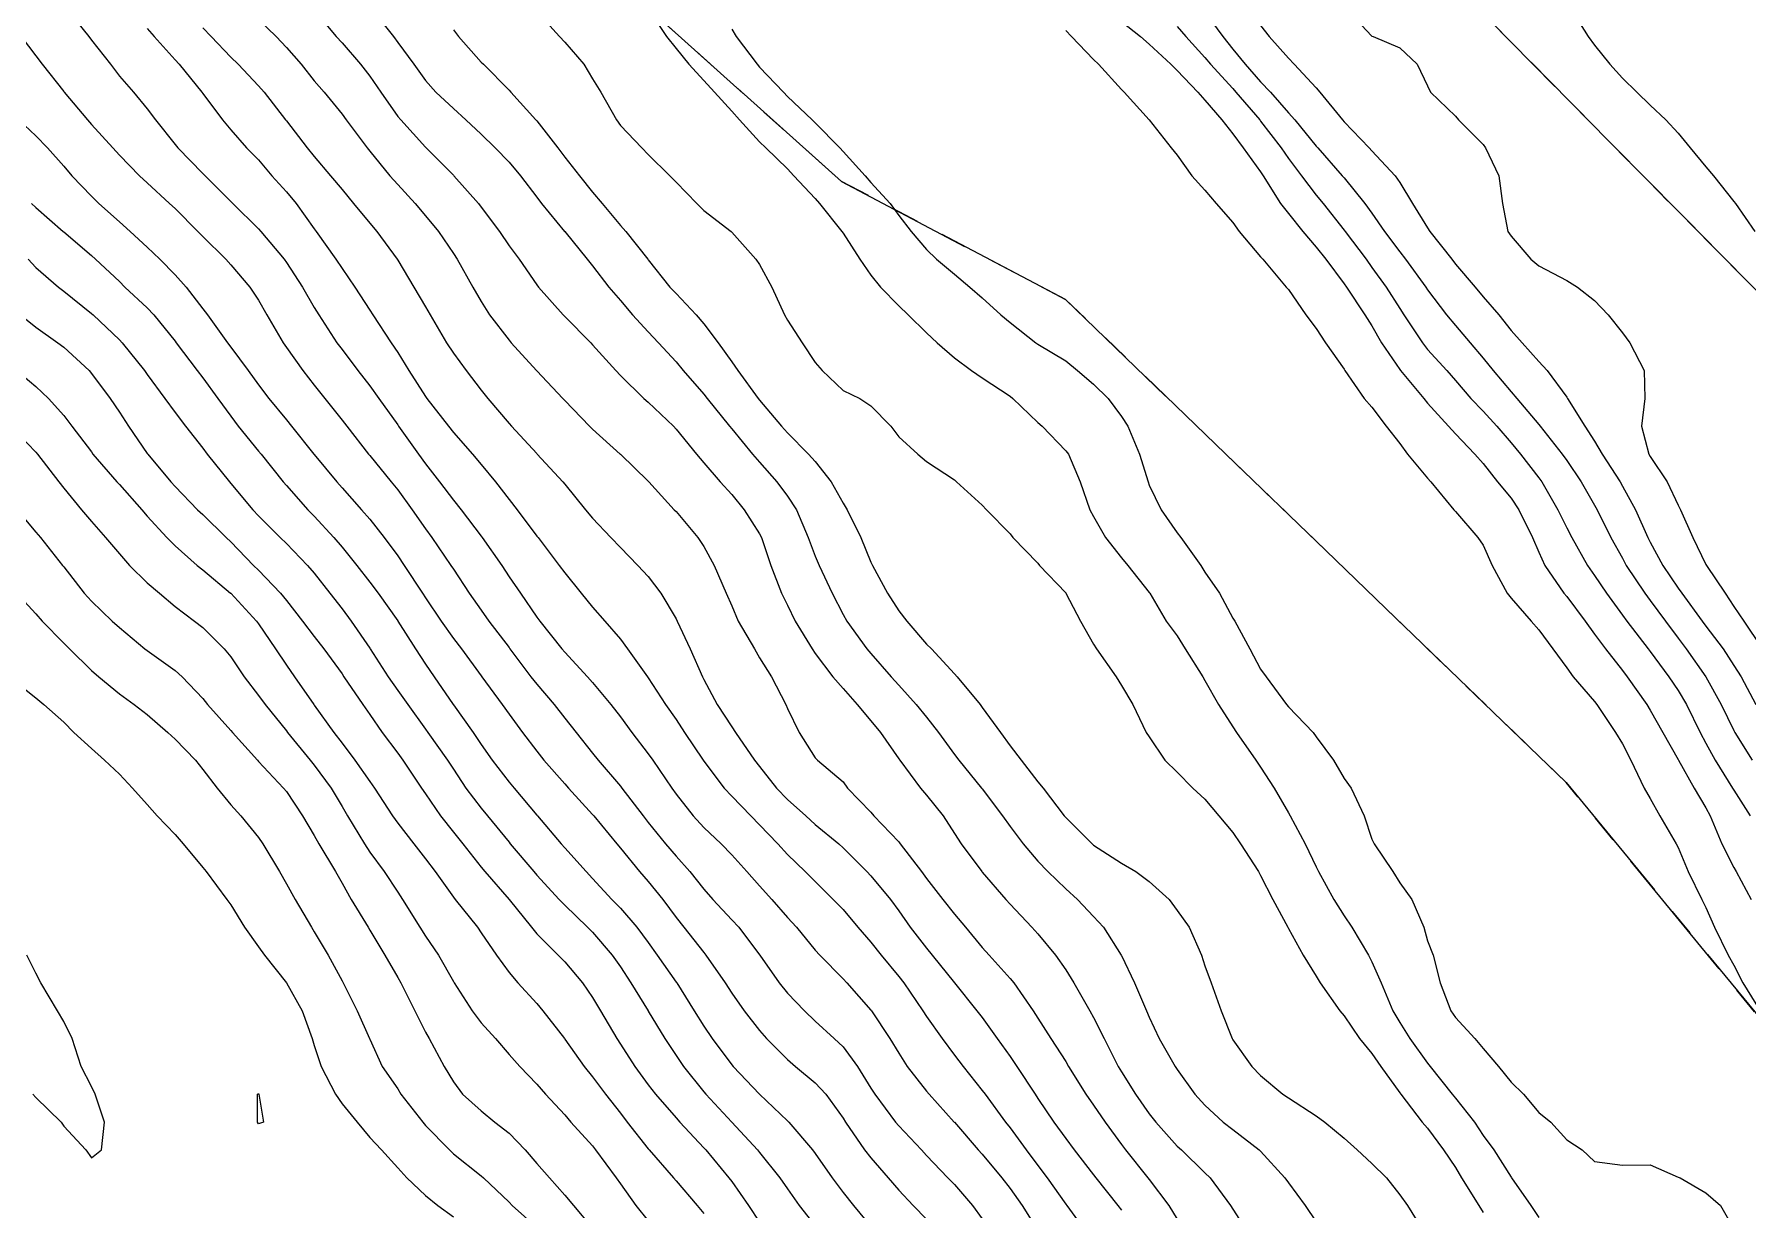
# Model space of a CAD drawing. Header units: centimetres. Extents: x 0 to 642158, y -847 to 649707.
# Drawn here: x 617184.22 to 617215, y 620631.18 to 620652.29 of the extents above; entities that cross this region are included whole.
import ezdxf

# ---------------------------------------------------------------- set-up
doc = ezdxf.new("R2010")
doc.units = ezdxf.units.CM
doc.header["$MEASUREMENT"] = 0
doc.linetypes.add('CENTERX2', pattern=[4, 2.5, -0.5, 0.5, -0.5])
doc.layers.add('SPW_parcellaire cadastral', color=7, linetype='CENTERX2', lineweight=25, true_color=0xff0542)
doc.layers.add('WAL_topographie 0.5', color=253, linetype='Continuous', lineweight=20)

msp = doc.modelspace()

# ---------------------------------------------------------------- linework, layer by layer
at = {"layer": 'SPW_parcellaire cadastral'}
for points in [[(617217.936, 620684.727), (617224.042, 620668.783), (617227.571, 620662.238), (617230.328, 620651.574), (617236.821, 620625.726), (617205.491, 620657.481), (617188.586, 620670.429), (617140.892, 620706.757), (617125.502, 620737.105), (617121.302, 620757.889), (617114.541, 620770.236), (617113.467, 620776.394), (617217.936, 620684.727)], [(617082.838, 620766.859), (617087.915, 620758.877), (617126.08, 620714.089), (617140.94, 620702.104), (617180.2, 620666.244), (617198.721, 620649.645), (617202.743, 620647.528), (617211.738, 620638.85), (617219.57, 620629.325), (617224.544, 620619.8), (617242.443, 620568.633), (617131.683, 620480.394), (616973.114, 620705.004), (617082.838, 620766.859)], [(617140.892, 620706.757), (617188.586, 620670.429), (617205.491, 620657.481), (617236.821, 620625.726), (617238.726, 620622.445), (617236.096, 620620.154), (617238.753, 620617.124), (617241.351, 620619.557), (617255.145, 620576.565), (617283.484, 620507.46), (617274.764, 620500.676), (617243.342, 620567.204), (617242.443, 620568.633), (617224.544, 620619.8), (617219.57, 620629.325), (617211.738, 620638.85), (617202.743, 620647.528), (617198.721, 620649.645), (617180.2, 620666.244), (617140.94, 620702.104)]]:
    msp.add_lwpolyline(points, dxfattribs=at)
at = {"layer": 'WAL_topographie 0.5'}
for points in [[(617184.792, 620652.75), (617185.203, 620652.25), (617185.25, 620652.184), (617185.588, 620651.75), (617185.75, 620651.54), (617186.001, 620651.25), (617186.25, 620650.953), (617186.398, 620650.75), (617186.75, 620650.312), (617186.797, 620650.25), (617187.25, 620649.787), (617187.288, 620649.75), (617187.75, 620649.287), (617187.788, 620649.25), (617188.25, 620648.796), (617188.29, 620648.75), (617188.707, 620648.25), (617188.75, 620648.191), (617189.041, 620647.75), (617189.25, 620647.383), (617189.332, 620647.25), (617189.658, 620646.75), (617189.75, 620646.629), (617190.035, 620646.25), (617190.25, 620645.977), (617190.411, 620645.75), (617190.75, 620645.273), (617190.766, 620645.25), (617191.12, 620644.75), (617191.25, 620644.576), (617191.502, 620644.25), (617191.75, 620643.921), (617191.887, 620643.75), (617192.25, 620643.275), (617192.269, 620643.25), (617192.617, 620642.75), (617192.75, 620642.546), (617192.953, 620642.25), (617193.25, 620641.822), (617193.305, 620641.75), (617193.697, 620641.25), (617193.75, 620641.188), (617194.16, 620640.75), (617194.25, 620640.648), (617194.577, 620640.25), (617194.75, 620640.027), (617194.954, 620639.75), (617195.25, 620639.364), (617195.33, 620639.25), (617195.672, 620638.75), (617195.75, 620638.642), (617196.059, 620638.25), (617196.25, 620638.044), (617196.561, 620637.75), (617196.75, 620637.552), (617197.018, 620637.25), (617197.25, 620636.995), (617197.472, 620636.75), (617197.75, 620636.426), (617197.915, 620636.25), (617198.25, 620635.837), (617198.331, 620635.75), (617198.75, 620635.324), (617198.817, 620635.25), (617199.25, 620634.762), (617199.258, 620634.75), (617199.592, 620634.25), (617199.75, 620633.988), (617199.902, 620633.75), (617200.25, 620633.307), (617200.298, 620633.25), (617200.747, 620632.75), (617200.75, 620632.747), (617201.179, 620632.25), (617201.25, 620632.172), (617201.599, 620631.75), (617201.75, 620631.555), (617201.964, 620631.25), (617202.25, 620630.801)], [(617189.25, 620652.725), (617189.645, 620652.25), (617189.75, 620652.134), (617190.08, 620651.75), (617190.25, 620651.535), (617190.446, 620651.25), (617190.75, 620650.814), (617190.804, 620650.75), (617191.25, 620650.261), (617191.262, 620650.25), (617191.75, 620649.758), (617191.758, 620649.75), (617192.199, 620649.25), (617192.25, 620649.186), (617192.576, 620648.75), (617192.75, 620648.49), (617192.931, 620648.25), (617193.25, 620647.787), (617193.279, 620647.75), (617193.721, 620647.25), (617193.75, 620647.221), (617194.216, 620646.75), (617194.25, 620646.714), (617194.666, 620646.25), (617194.75, 620646.161), (617195.172, 620645.75), (617195.25, 620645.681), (617195.701, 620645.25), (617195.75, 620645.198), (617196.116, 620644.75), (617196.25, 620644.59), (617196.541, 620644.25), (617196.75, 620644.021), (617196.973, 620643.75), (617197.25, 620643.315), (617197.283, 620643.25), (617197.454, 620642.75), (617197.644, 620642.25), (617197.75, 620642.034), (617197.887, 620641.75), (617198.192, 620641.25), (617198.25, 620641.167), (617198.568, 620640.75), (617198.75, 620640.536), (617199.002, 620640.25), (617199.25, 620639.956), (617199.419, 620639.75), (617199.75, 620639.276), (617199.769, 620639.25), (617200.142, 620638.75), (617200.25, 620638.621), (617200.547, 620638.25), (617200.75, 620637.934), (617200.869, 620637.75), (617201.242, 620637.25), (617201.25, 620637.241), (617201.673, 620636.75), (617201.75, 620636.662), (617202.143, 620636.25), (617202.25, 620636.133), (617202.565, 620635.75), (617202.75, 620635.483), (617202.897, 620635.25), (617203.182, 620634.75), (617203.25, 620634.629), (617203.442, 620634.25), (617203.693, 620633.75), (617203.75, 620633.654), (617204.005, 620633.25), (617204.25, 620632.896), (617204.365, 620632.75), (617204.75, 620632.316), (617204.826, 620632.25), (617205.25, 620631.838), (617205.346, 620631.75), (617205.71, 620631.25), (617205.75, 620631.184), (617206.031, 620630.75)], [(617190.274, 620652.75), (617190.673, 620652.25), (617190.75, 620652.145), (617191.038, 620651.75), (617191.25, 620651.457), (617191.437, 620651.25), (617191.75, 620650.956), (617191.971, 620650.75), (617192.25, 620650.495), (617192.503, 620650.25), (617192.75, 620649.993), (617192.956, 620649.75), (617193.25, 620649.361), (617193.334, 620649.25), (617193.748, 620648.75), (617193.75, 620648.748), (617194.152, 620648.25), (617194.25, 620648.13), (617194.54, 620647.75), (617194.75, 620647.506), (617194.968, 620647.25), (617195.25, 620646.943), (617195.435, 620646.75), (617195.75, 620646.404), (617195.878, 620646.25), (617196.25, 620645.827), (617196.31, 620645.75), (617196.712, 620645.25), (617196.75, 620645.203), (617197.121, 620644.75), (617197.25, 620644.601), (617197.562, 620644.25), (617197.75, 620643.994), (617197.914, 620643.75), (617198.125, 620643.25), (617198.25, 620642.918), (617198.321, 620642.75), (617198.551, 620642.25), (617198.75, 620641.868), (617198.817, 620641.75), (617199.177, 620641.25), (617199.25, 620641.165), (617199.615, 620640.75), (617199.75, 620640.597), (617200.064, 620640.25), (617200.25, 620640.025), (617200.462, 620639.75), (617200.75, 620639.355), (617200.828, 620639.25), (617201.239, 620638.75), (617201.25, 620638.736), (617201.616, 620638.25), (617201.75, 620638.062), (617201.983, 620637.75), (617202.25, 620637.437), (617202.43, 620637.25), (617202.75, 620636.94), (617202.958, 620636.75), (617203.25, 620636.44), (617203.427, 620636.25), (617203.746, 620635.75), (617203.75, 620635.741), (617203.986, 620635.25), (617204.199, 620634.75), (617204.25, 620634.633), (617204.425, 620634.25), (617204.714, 620633.75), (617204.75, 620633.696), (617205.067, 620633.25), (617205.25, 620633.055), (617205.577, 620632.75), (617205.75, 620632.614), (617206.226, 620632.25), (617206.25, 620632.226), (617206.686, 620631.75), (617206.75, 620631.657), (617207.051, 620631.25), (617207.25, 620630.96)], [(617193.25, 620652.701), (617193.653, 620652.25), (617193.75, 620652.151), (617194.094, 620651.75), (617194.25, 620651.49), (617194.397, 620651.25), (617194.679, 620650.75), (617194.75, 620650.651), (617195.133, 620650.25), (617195.25, 620650.129), (617195.637, 620649.75), (617195.75, 620649.634), (617196.121, 620649.25), (617196.25, 620649.123), (617196.737, 620648.75), (617196.75, 620648.734), (617197.183, 620648.25), (617197.25, 620648.154), (617197.467, 620647.75), (617197.699, 620647.25), (617197.75, 620647.156), (617198.015, 620646.75), (617198.25, 620646.394), (617198.377, 620646.25), (617198.75, 620645.893), (617199.05, 620645.75), (617199.25, 620645.617), (617199.605, 620645.25), (617199.75, 620645.061), (617200.092, 620644.75), (617200.25, 620644.614), (617200.75, 620644.288), (617200.788, 620644.25), (617201.25, 620643.832), (617201.323, 620643.75), (617201.75, 620643.316), (617201.797, 620643.25), (617202.25, 620642.789), (617202.281, 620642.75), (617202.75, 620642.255), (617202.754, 620642.25), (617203.014, 620641.75), (617203.25, 620641.335), (617203.302, 620641.25), (617203.656, 620640.75), (617203.75, 620640.595), (617203.953, 620640.25), (617204.196, 620639.75), (617204.25, 620639.672), (617204.527, 620639.25), (617204.75, 620639.034), (617205.03, 620638.75), (617205.25, 620638.55), (617205.497, 620638.25), (617205.75, 620637.953), (617205.888, 620637.75), (617206.21, 620637.25), (617206.25, 620637.178), (617206.468, 620636.75), (617206.737, 620636.25), (617206.75, 620636.226), (617207.014, 620635.75), (617207.25, 620635.369), (617207.322, 620635.25), (617207.673, 620634.75), (617207.75, 620634.661), (617208.025, 620634.25), (617208.25, 620633.981), (617208.407, 620633.75), (617208.75, 620633.277), (617208.769, 620633.25), (617209.154, 620632.75), (617209.25, 620632.64), (617209.538, 620632.25), (617209.75, 620631.936), (617209.858, 620631.75), (617210.172, 620631.25), (617210.25, 620631.125)], [(617195.25, 620652.748), (617195.579, 620652.25), (617195.75, 620652.033), (617195.977, 620651.75), (617196.25, 620651.457), (617196.438, 620651.25), (617196.75, 620650.908), (617196.892, 620650.75), (617197.25, 620650.359), (617197.362, 620650.25), (617197.75, 620649.872), (617197.868, 620649.75), (617198.25, 620649.337), (617198.324, 620649.25), (617198.727, 620648.75), (617198.75, 620648.715), (617199.053, 620648.25), (617199.25, 620647.962), (617199.422, 620647.75), (617199.75, 620647.411), (617199.921, 620647.25), (617200.25, 620646.928), (617200.438, 620646.75), (617200.75, 620646.479), (617201.059, 620646.25), (617201.25, 620646.121), (617201.75, 620645.787), (617201.8, 620645.75), (617202.25, 620645.315), (617202.323, 620645.25), (617202.75, 620644.809), (617202.796, 620644.75), (617203.009, 620644.25), (617203.182, 620643.75), (617203.25, 620643.629), (617203.463, 620643.25), (617203.75, 620642.886), (617203.864, 620642.75), (617204.25, 620642.261), (617204.258, 620642.25), (617204.556, 620641.75), (617204.75, 620641.484), (617204.894, 620641.25), (617205.21, 620640.75), (617205.25, 620640.683), (617205.495, 620640.25), (617205.75, 620639.851), (617205.815, 620639.75), (617206.165, 620639.25), (617206.25, 620639.128), (617206.493, 620638.75), (617206.75, 620638.303), (617206.78, 620638.25), (617207.049, 620637.75), (617207.25, 620637.337), (617207.291, 620637.25), (617207.565, 620636.75), (617207.75, 620636.455), (617207.886, 620636.25), (617208.186, 620635.75), (617208.25, 620635.631), (617208.416, 620635.25), (617208.622, 620634.75), (617208.75, 620634.54), (617208.933, 620634.25), (617209.25, 620633.81), (617209.298, 620633.75), (617209.69, 620633.25), (617209.75, 620633.178), (617210.092, 620632.75), (617210.25, 620632.508), (617210.438, 620632.25), (617210.75, 620631.758), (617210.756, 620631.75), (617211.102, 620631.25), (617211.25, 620631.035)], [(617205.25, 620652.688), (617205.569, 620652.25), (617205.75, 620652.025), (617205.971, 620651.75), (617206.25, 620651.433), (617206.428, 620651.25), (617206.75, 620650.879), (617206.866, 620650.75), (617207.25, 620650.281), (617207.278, 620650.25), (617207.717, 620649.75), (617207.75, 620649.71), (617208.123, 620649.25), (617208.25, 620649.074), (617208.476, 620648.75), (617208.75, 620648.384), (617208.855, 620648.25), (617209.216, 620647.75), (617209.25, 620647.697), (617209.59, 620647.25), (617209.75, 620647.06), (617210.015, 620646.75), (617210.25, 620646.47), (617210.43, 620646.25), (617210.75, 620645.867), (617210.851, 620645.75), (617211.25, 620645.281), (617211.274, 620645.25), (617211.667, 620644.75), (617211.75, 620644.631), (617212.008, 620644.25), (617212.25, 620643.834), (617212.297, 620643.75), (617212.54, 620643.25), (617212.75, 620642.878), (617212.818, 620642.75), (617213.151, 620642.25), (617213.25, 620642.118), (617213.52, 620641.75), (617213.75, 620641.441), (617213.893, 620641.25), (617214.25, 620640.75), (617214.25, 620640.75), (617214.52, 620640.25), (617214.75, 620639.785), (617214.769, 620639.75), (617215.078, 620639.25)], [(617207.782, 620652.75), (617208.25, 620652.257), (617208.27, 620652.25), (617208.75, 620652.047), (617209.063, 620651.75), (617209.25, 620651.361), (617209.304, 620651.25), (617209.75, 620650.819), (617209.803, 620650.75), (617210.25, 620650.308), (617210.291, 620650.25), (617210.529, 620649.75), (617210.596, 620649.25), (617210.688, 620648.75), (617210.75, 620648.663), (617211.104, 620648.25), (617211.25, 620648.129), (617211.75, 620647.866), (617211.944, 620647.75), (617212.25, 620647.507), (617212.491, 620647.25), (617212.75, 620646.924), (617212.88, 620646.75), (617213.139, 620646.25), (617213.151, 620645.75), (617213.093, 620645.25), (617213.225, 620644.75), (617213.25, 620644.705), (617213.55, 620644.25), (617213.75, 620643.83), (617213.795, 620643.75), (617214.014, 620643.25), (617214.25, 620642.768), (617214.26, 620642.75), (617214.593, 620642.25), (617214.75, 620642.011), (617214.928, 620641.75), (617215.25, 620641.274)], [(617211.817, 620652.75), (617212.136, 620652.25), (617212.25, 620652.095), (617212.525, 620651.75), (617212.75, 620651.502), (617213.01, 620651.25), (617213.25, 620651.016), (617213.527, 620650.75), (617213.75, 620650.511), (617213.963, 620650.25), (617214.25, 620649.911), (617214.388, 620649.75), (617214.75, 620649.288), (617214.779, 620649.25), (617215.127, 620648.75)], [(617186.25, 620652.393), (617186.373, 620652.25), (617186.75, 620651.832), (617186.822, 620651.75), (617187.233, 620651.25), (617187.25, 620651.225), (617187.602, 620650.75), (617187.75, 620650.575), (617188.033, 620650.25), (617188.25, 620650.034), (617188.49, 620649.75), (617188.75, 620649.462), (617188.925, 620649.25), (617189.25, 620648.794), (617189.282, 620648.75), (617189.636, 620648.25), (617189.75, 620648.081), (617189.982, 620647.75), (617190.25, 620647.333), (617190.303, 620647.25), (617190.63, 620646.75), (617190.75, 620646.571), (617190.95, 620646.25), (617191.25, 620645.784), (617191.274, 620645.75), (617191.662, 620645.25), (617191.75, 620645.138), (617192.093, 620644.75), (617192.25, 620644.559), (617192.509, 620644.25), (617192.75, 620643.932), (617192.896, 620643.75), (617193.25, 620643.277), (617193.271, 620643.25), (617193.65, 620642.75), (617193.75, 620642.613), (617194.045, 620642.25), (617194.25, 620641.999), (617194.471, 620641.75), (617194.75, 620641.424), (617194.88, 620641.25), (617195.235, 620640.75), (617195.25, 620640.73), (617195.561, 620640.25), (617195.75, 620639.979), (617195.901, 620639.75), (617196.236, 620639.25), (617196.25, 620639.23), (617196.611, 620638.75), (617196.75, 620638.604), (617197.091, 620638.25), (617197.25, 620638.09), (617197.578, 620637.75), (617197.75, 620637.556), (617198.066, 620637.25), (617198.25, 620637.069), (617198.573, 620636.75), (617198.75, 620636.568), (617199.017, 620636.25), (617199.25, 620635.984), (617199.436, 620635.75), (617199.75, 620635.364), (617199.839, 620635.25), (617200.182, 620634.75), (617200.25, 620634.646), (617200.532, 620634.25), (617200.75, 620633.951), (617200.906, 620633.75), (617201.25, 620633.319), (617201.3, 620633.25), (617201.669, 620632.75), (617201.75, 620632.647), (617202.038, 620632.25), (617202.25, 620631.969), (617202.416, 620631.75), (617202.75, 620631.275), (617202.769, 620631.25), (617203.133, 620630.75)], [(617187.25, 620652.403), (617187.397, 620652.25), (617187.75, 620651.876), (617187.881, 620651.75), (617188.25, 620651.365), (617188.349, 620651.25), (617188.736, 620650.75), (617188.75, 620650.732), (617189.122, 620650.25), (617189.25, 620650.094), (617189.545, 620649.75), (617189.75, 620649.501), (617189.957, 620649.25), (617190.25, 620648.897), (617190.376, 620648.75), (617190.739, 620648.25), (617190.75, 620648.232), (617191.042, 620647.75), (617191.25, 620647.393), (617191.331, 620647.25), (617191.628, 620646.75), (617191.75, 620646.56), (617191.977, 620646.25), (617192.25, 620645.895), (617192.367, 620645.75), (617192.75, 620645.301), (617192.795, 620645.25), (617193.25, 620644.757), (617193.257, 620644.75), (617193.718, 620644.25), (617193.75, 620644.21), (617194.125, 620643.75), (617194.25, 620643.595), (617194.578, 620643.25), (617194.75, 620643.068), (617195.065, 620642.75), (617195.25, 620642.549), (617195.474, 620642.25), (617195.75, 620641.791), (617195.77, 620641.75), (617196.004, 620641.25), (617196.224, 620640.75), (617196.25, 620640.701), (617196.488, 620640.25), (617196.75, 620639.849), (617196.817, 620639.75), (617197.161, 620639.25), (617197.25, 620639.137), (617197.552, 620638.75), (617197.75, 620638.542), (617198.079, 620638.25), (617198.25, 620638.098), (617198.674, 620637.75), (617198.75, 620637.679), (617199.179, 620637.25), (617199.25, 620637.171), (617199.6, 620636.75), (617199.75, 620636.543), (617199.956, 620636.25), (617200.25, 620635.873), (617200.35, 620635.75), (617200.75, 620635.25), (617200.75, 620635.25), (617201.155, 620634.75), (617201.25, 620634.627), (617201.52, 620634.25), (617201.75, 620633.928), (617201.869, 620633.75), (617202.2, 620633.25), (617202.25, 620633.174), (617202.537, 620632.75), (617202.75, 620632.455), (617202.903, 620632.25), (617203.25, 620631.8), (617203.288, 620631.75), (617203.687, 620631.25), (617203.75, 620631.165)], [(617188.25, 620652.554), (617188.565, 620652.25), (617188.75, 620652.055), (617189.015, 620651.75), (617189.25, 620651.456), (617189.431, 620651.25), (617189.75, 620650.857), (617189.826, 620650.75), (617190.203, 620650.25), (617190.25, 620650.191), (617190.609, 620649.75), (617190.75, 620649.589), (617191.066, 620649.25), (617191.25, 620649.03), (617191.483, 620648.75), (617191.75, 620648.352), (617191.817, 620648.25), (617192.099, 620647.75), (617192.25, 620647.49), (617192.401, 620647.25), (617192.75, 620646.794), (617192.789, 620646.75), (617193.245, 620646.25), (617193.25, 620646.244), (617193.714, 620645.75), (617193.75, 620645.71), (617194.195, 620645.25), (617194.25, 620645.197), (617194.748, 620644.75), (617194.75, 620644.748), (617195.25, 620644.263), (617195.262, 620644.25), (617195.718, 620643.75), (617195.75, 620643.715), (617196.142, 620643.25), (617196.25, 620643.086), (617196.437, 620642.75), (617196.652, 620642.25), (617196.75, 620642.021), (617196.866, 620641.75), (617197.156, 620641.25), (617197.25, 620641.091), (617197.463, 620640.75), (617197.721, 620640.25), (617197.75, 620640.177), (617197.959, 620639.75), (617198.25, 620639.292), (617198.289, 620639.25), (617198.75, 620638.863), (617198.831, 620638.75), (617199.25, 620638.316), (617199.302, 620638.25), (617199.75, 620637.784), (617199.777, 620637.75), (617200.161, 620637.25), (617200.25, 620637.128), (617200.541, 620636.75), (617200.75, 620636.482), (617200.946, 620636.25), (617201.25, 620635.887), (617201.374, 620635.75), (617201.75, 620635.327), (617201.814, 620635.25), (617202.165, 620634.75), (617202.25, 620634.615), (617202.481, 620634.25), (617202.75, 620633.837), (617202.801, 620633.75), (617203.112, 620633.25), (617203.25, 620633.053), (617203.456, 620632.75), (617203.75, 620632.348), (617203.824, 620632.25), (617204.224, 620631.75), (617204.25, 620631.717), (617204.6, 620631.25), (617204.75, 620631.006)], [(617191.75, 620652.372), (617191.84, 620652.25), (617192.25, 620651.788), (617192.288, 620651.75), (617192.75, 620651.285), (617192.784, 620651.25), (617193.233, 620650.75), (617193.25, 620650.732), (617193.623, 620650.25), (617193.75, 620650.084), (617194.013, 620649.75), (617194.25, 620649.451), (617194.42, 620649.25), (617194.75, 620648.857), (617194.849, 620648.75), (617195.24, 620648.25), (617195.25, 620648.237), (617195.64, 620647.75), (617195.75, 620647.633), (617196.108, 620647.25), (617196.25, 620647.088), (617196.508, 620646.75), (617196.75, 620646.406), (617196.859, 620646.25), (617197.226, 620645.75), (617197.25, 620645.719), (617197.641, 620645.25), (617197.75, 620645.128), (617198.131, 620644.75), (617198.25, 620644.616), (617198.535, 620644.25), (617198.75, 620643.87), (617198.825, 620643.75), (617199.071, 620643.25), (617199.25, 620642.81), (617199.278, 620642.75), (617199.546, 620642.25), (617199.75, 620641.934), (617199.893, 620641.75), (617200.25, 620641.336), (617200.336, 620641.25), (617200.75, 620640.799), (617200.798, 620640.75), (617201.212, 620640.25), (617201.25, 620640.197), (617201.578, 620639.75), (617201.75, 620639.511), (617201.951, 620639.25), (617202.25, 620638.864), (617202.342, 620638.75), (617202.724, 620638.25), (617202.75, 620638.219), (617203.222, 620637.75), (617203.25, 620637.725), (617203.75, 620637.4), (617204.007, 620637.25), (617204.25, 620637.069), (617204.61, 620636.75), (617204.75, 620636.553), (617204.964, 620636.25), (617205.19, 620635.75), (617205.25, 620635.555), (617205.361, 620635.25), (617205.544, 620634.75), (617205.736, 620634.25), (617205.75, 620634.226), (617206.091, 620633.75), (617206.25, 620633.585), (617206.649, 620633.25), (617206.75, 620633.184), (617207.25, 620632.862), (617207.401, 620632.75), (617207.75, 620632.46), (617207.982, 620632.25), (617208.25, 620632.006), (617208.514, 620631.75), (617208.75, 620631.444), (617208.89, 620631.25), (617209.2, 620630.75)], [(617196.75, 620652.382), (617196.83, 620652.25), (617197.205, 620651.75), (617197.25, 620651.699), (617197.677, 620651.25), (617197.75, 620651.175), (617198.196, 620650.75), (617198.25, 620650.7), (617198.694, 620650.25), (617198.75, 620650.185), (617199.145, 620649.75), (617199.25, 620649.627), (617199.597, 620649.25), (617199.75, 620649.032), (617199.972, 620648.75), (617200.25, 620648.421), (617200.426, 620648.25), (617200.75, 620647.98), (617201.024, 620647.75), (617201.25, 620647.555), (617201.582, 620647.25), (617201.75, 620647.111), (617202.212, 620646.75), (617202.25, 620646.726), (617202.75, 620646.421), (617202.961, 620646.25), (617203.25, 620646.007), (617203.511, 620645.75), (617203.75, 620645.424), (617203.866, 620645.25), (617204.077, 620644.75), (617204.228, 620644.25), (617204.25, 620644.19), (617204.466, 620643.75), (617204.75, 620643.333), (617204.816, 620643.25), (617205.176, 620642.75), (617205.25, 620642.628), (617205.514, 620642.25), (617205.75, 620641.804), (617205.785, 620641.75), (617206.056, 620641.25), (617206.25, 620640.888), (617206.351, 620640.75), (617206.716, 620640.25), (617206.75, 620640.207), (617207.194, 620639.75), (617207.25, 620639.669), (617207.562, 620639.25), (617207.75, 620638.921), (617207.874, 620638.75), (617208.112, 620638.25), (617208.25, 620637.833), (617208.292, 620637.75), (617208.622, 620637.25), (617208.75, 620637.048), (617208.966, 620636.75), (617209.184, 620636.25), (617209.25, 620636.007), (617209.351, 620635.75), (617209.474, 620635.25), (617209.666, 620634.75), (617209.75, 620634.628), (617210.098, 620634.25), (617210.25, 620634.072), (617210.523, 620633.75), (617210.75, 620633.468), (617210.97, 620633.25), (617211.25, 620632.921), (617211.461, 620632.75), (617211.75, 620632.43), (617212.026, 620632.25), (617212.25, 620632.039), (617212.75, 620631.977), (617213.25, 620631.982), (617213.75, 620631.762), (617213.786, 620631.75), (617214.25, 620631.479), (617214.512, 620631.25), (617214.75, 620630.833)], [(617202.75, 620652.358), (617202.854, 620652.25), (617203.25, 620651.838), (617203.34, 620651.75), (617203.75, 620651.3), (617203.799, 620651.25), (617204.25, 620650.75), (617204.25, 620650.75), (617204.645, 620650.25), (617204.75, 620650.12), (617205.017, 620649.75), (617205.25, 620649.489), (617205.449, 620649.25), (617205.75, 620648.907), (617205.867, 620648.75), (617206.25, 620648.295), (617206.287, 620648.25), (617206.711, 620647.75), (617206.75, 620647.703), (617207.062, 620647.25), (617207.25, 620647.003), (617207.418, 620646.75), (617207.75, 620646.275), (617207.765, 620646.25), (617208.111, 620645.75), (617208.25, 620645.59), (617208.507, 620645.25), (617208.75, 620644.94), (617208.891, 620644.75), (617209.25, 620644.317), (617209.309, 620644.25), (617209.72, 620643.75), (617209.75, 620643.715), (617210.149, 620643.25), (617210.25, 620643.111), (617210.41, 620642.75), (617210.679, 620642.25), (617210.75, 620642.163), (617211.107, 620641.75), (617211.25, 620641.594), (617211.502, 620641.25), (617211.75, 620640.911), (617211.862, 620640.75), (617212.25, 620640.304), (617212.289, 620640.25), (617212.625, 620639.75), (617212.75, 620639.544), (617212.901, 620639.25), (617213.142, 620638.75), (617213.25, 620638.565), (617213.423, 620638.25), (617213.713, 620637.75), (617213.75, 620637.682), (617213.932, 620637.25), (617214.176, 620636.75), (617214.25, 620636.606), (617214.401, 620636.25), (617214.649, 620635.75), (617214.75, 620635.571), (617214.911, 620635.25), (617215.222, 620634.75)], [(617203.75, 620652.521), (617204.094, 620652.25), (617204.25, 620652.112), (617204.638, 620651.75), (617204.75, 620651.638), (617205.122, 620651.25), (617205.25, 620651.109), (617205.551, 620650.75), (617205.75, 620650.501), (617205.937, 620650.25), (617206.25, 620649.82), (617206.294, 620649.75), (617206.608, 620649.25), (617206.75, 620649.073), (617207.008, 620648.75), (617207.25, 620648.467), (617207.42, 620648.25), (617207.75, 620647.807), (617207.791, 620647.75), (617208.12, 620647.25), (617208.25, 620647.052), (617208.421, 620646.75), (617208.75, 620646.27), (617208.765, 620646.25), (617209.182, 620645.75), (617209.25, 620645.666), (617209.622, 620645.25), (617209.75, 620645.115), (617210.1, 620644.75), (617210.25, 620644.577), (617210.508, 620644.25), (617210.75, 620643.956), (617210.887, 620643.75), (617211.135, 620643.25), (617211.25, 620642.988), (617211.357, 620642.75), (617211.697, 620642.25), (617211.75, 620642.19), (617212.081, 620641.75), (617212.25, 620641.512), (617212.445, 620641.25), (617212.75, 620640.862), (617212.834, 620640.75), (617213.185, 620640.25), (617213.25, 620640.147), (617213.477, 620639.75), (617213.75, 620639.26), (617213.755, 620639.25), (617214.04, 620638.75), (617214.25, 620638.393), (617214.327, 620638.25), (617214.535, 620637.75), (617214.75, 620637.32), (617214.79, 620637.25), (617215.064, 620636.75)], [(617204.75, 620652.431), (617204.908, 620652.25), (617205.25, 620651.874), (617205.352, 620651.75), (617205.75, 620651.313), (617205.806, 620651.25), (617206.235, 620650.75), (617206.25, 620650.731), (617206.619, 620650.25), (617206.75, 620650.058), (617206.986, 620649.75), (617207.25, 620649.399), (617207.371, 620649.25), (617207.75, 620648.772), (617207.766, 620648.75), (617208.143, 620648.25), (617208.25, 620648.103), (617208.507, 620647.75), (617208.75, 620647.361), (617208.823, 620647.25), (617209.155, 620646.75), (617209.25, 620646.629), (617209.593, 620646.25), (617209.75, 620646.073), (617210.027, 620645.75), (617210.25, 620645.519), (617210.493, 620645.25), (617210.75, 620644.951), (617210.918, 620644.75), (617211.25, 620644.322), (617211.302, 620644.25), (617211.591, 620643.75), (617211.75, 620643.423), (617211.84, 620643.25), (617212.121, 620642.75), (617212.25, 620642.567), (617212.463, 620642.25), (617212.75, 620641.857), (617212.828, 620641.75), (617213.213, 620641.25), (617213.25, 620641.201), (617213.583, 620640.75), (617213.75, 620640.501), (617213.898, 620640.25), (617214.148, 620639.75), (617214.25, 620639.558), (617214.414, 620639.25), (617214.729, 620638.75), (617214.75, 620638.712), (617215.046, 620638.25)], [(617206.25, 620652.448), (617206.406, 620652.25), (617206.75, 620651.859), (617206.851, 620651.75), (617207.25, 620651.329), (617207.315, 620651.25), (617207.723, 620650.75), (617207.75, 620650.72), (617208.2, 620650.25), (617208.25, 620650.196), (617208.666, 620649.75), (617208.75, 620649.625), (617208.98, 620649.25), (617209.25, 620648.811), (617209.289, 620648.75), (617209.682, 620648.25), (617209.75, 620648.161), (617210.103, 620647.75), (617210.25, 620647.573), (617210.528, 620647.25), (617210.75, 620646.969), (617210.95, 620646.75), (617211.25, 620646.414), (617211.399, 620646.25), (617211.75, 620645.773), (617211.764, 620645.75), (617212.076, 620645.25), (617212.25, 620644.979), (617212.385, 620644.75), (617212.708, 620644.25), (617212.75, 620644.174), (617212.985, 620643.75), (617213.208, 620643.25), (617213.25, 620643.169), (617213.474, 620642.75), (617213.75, 620642.34), (617213.815, 620642.25), (617214.182, 620641.75), (617214.25, 620641.659), (617214.556, 620641.25), (617214.75, 620640.954), (617214.88, 620640.75), (617215.146, 620640.25)], [(617183.988, 620652.25), (617184.25, 620651.903), (617184.362, 620651.75), (617184.75, 620651.26), (617184.757, 620651.25), (617185.177, 620650.75), (617185.25, 620650.669), (617185.631, 620650.25), (617185.75, 620650.117), (617186.111, 620649.75), (617186.25, 620649.62), (617186.653, 620649.25), (617186.75, 620649.161), (617187.158, 620648.75), (617187.25, 620648.658), (617187.66, 620648.25), (617187.75, 620648.149), (617188.093, 620647.75), (617188.25, 620647.513), (617188.398, 620647.25), (617188.691, 620646.75), (617188.75, 620646.666), (617189.047, 620646.25), (617189.25, 620645.988), (617189.439, 620645.75), (617189.75, 620645.359), (617189.835, 620645.25), (617190.225, 620644.75), (617190.25, 620644.721), (617190.632, 620644.25), (617190.75, 620644.108), (617191.012, 620643.75), (617191.25, 620643.407), (617191.365, 620643.25), (617191.705, 620642.75), (617191.75, 620642.679), (617192.034, 620642.25), (617192.25, 620641.944), (617192.387, 620641.75), (617192.75, 620641.272), (617192.766, 620641.25), (617193.143, 620640.75), (617193.25, 620640.614), (617193.562, 620640.25), (617193.75, 620640.007), (617193.953, 620639.75), (617194.25, 620639.378), (617194.353, 620639.25), (617194.75, 620638.785), (617194.777, 620638.75), (617195.158, 620638.25), (617195.25, 620638.132), (617195.558, 620637.75), (617195.75, 620637.525), (617195.999, 620637.25), (617196.25, 620636.933), (617196.412, 620636.75), (617196.75, 620636.384), (617196.875, 620636.25), (617197.25, 620635.757), (617197.255, 620635.75), (617197.604, 620635.25), (617197.75, 620635.067), (617198.055, 620634.75), (617198.25, 620634.565), (617198.591, 620634.25), (617198.75, 620634.099), (617199.008, 620633.75), (617199.25, 620633.359), (617199.318, 620633.25), (617199.691, 620632.75), (617199.75, 620632.683), (617200.159, 620632.25), (617200.25, 620632.151), (617200.633, 620631.75), (617200.75, 620631.628), (617201.077, 620631.25), (617201.25, 620631.012)], [(617183.942, 620650.75), (617184.25, 620650.463), (617184.458, 620650.25), (617184.75, 620649.918), (617184.894, 620649.75), (617185.25, 620649.384), (617185.383, 620649.25), (617185.75, 620648.923), (617185.945, 620648.75), (617186.25, 620648.465), (617186.475, 620648.25), (617186.75, 620647.967), (617186.947, 620647.75), (617187.25, 620647.358), (617187.331, 620647.25), (617187.691, 620646.75), (617187.75, 620646.672), (617188.064, 620646.25), (617188.25, 620645.993), (617188.434, 620645.75), (617188.75, 620645.364), (617188.842, 620645.25), (617189.244, 620644.75), (617189.25, 620644.743), (617189.656, 620644.25), (617189.75, 620644.143), (617190.101, 620643.75), (617190.25, 620643.578), (617190.504, 620643.25), (617190.75, 620642.92), (617190.867, 620642.75), (617191.196, 620642.25), (617191.25, 620642.168), (617191.531, 620641.75), (617191.75, 620641.439), (617191.896, 620641.25), (617192.25, 620640.766), (617192.262, 620640.75), (617192.628, 620640.25), (617192.75, 620640.077), (617192.993, 620639.75), (617193.25, 620639.411), (617193.376, 620639.25), (617193.75, 620638.825), (617193.817, 620638.75), (617194.25, 620638.274), (617194.271, 620638.25), (617194.683, 620637.75), (617194.75, 620637.669), (617195.092, 620637.25), (617195.25, 620637.07), (617195.509, 620636.75), (617195.75, 620636.427), (617195.889, 620636.25), (617196.25, 620635.793), (617196.286, 620635.75), (617196.632, 620635.25), (617196.75, 620635.067), (617196.975, 620634.75), (617197.25, 620634.396), (617197.377, 620634.25), (617197.75, 620633.874), (617197.897, 620633.75), (617198.25, 620633.454), (617198.437, 620633.25), (617198.75, 620632.821), (617198.793, 620632.75), (617199.137, 620632.25), (617199.25, 620632.107), (617199.559, 620631.75), (617199.75, 620631.525), (617200.009, 620631.25), (617200.25, 620631.004)], [(617184.172, 620649.25), (617184.25, 620649.18), (617184.74, 620648.75), (617184.75, 620648.741), (617185.25, 620648.316), (617185.323, 620648.25), (617185.75, 620647.847), (617185.848, 620647.75), (617186.25, 620647.374), (617186.366, 620647.25), (617186.75, 620646.779), (617186.772, 620646.75), (617187.147, 620646.25), (617187.25, 620646.116), (617187.521, 620645.75), (617187.75, 620645.429), (617187.884, 620645.25), (617188.25, 620644.802), (617188.294, 620644.75), (617188.693, 620644.25), (617188.75, 620644.185), (617189.137, 620643.75), (617189.25, 620643.636), (617189.601, 620643.25), (617189.75, 620643.078), (617190.018, 620642.75), (617190.25, 620642.449), (617190.397, 620642.25), (617190.75, 620641.753), (617190.752, 620641.75), (617191.07, 620641.25), (617191.25, 620640.977), (617191.406, 620640.75), (617191.747, 620640.25), (617191.75, 620640.246), (617192.103, 620639.75), (617192.25, 620639.532), (617192.447, 620639.25), (617192.75, 620638.856), (617192.841, 620638.75), (617193.25, 620638.263), (617193.261, 620638.25), (617193.684, 620637.75), (617193.75, 620637.677), (617194.135, 620637.25), (617194.25, 620637.127), (617194.595, 620636.75), (617194.75, 620636.593), (617195.047, 620636.25), (617195.25, 620635.973), (617195.413, 620635.75), (617195.75, 620635.265), (617195.761, 620635.25), (617196.075, 620634.75), (617196.25, 620634.473), (617196.401, 620634.25), (617196.75, 620633.779), (617196.774, 620633.75), (617197.249, 620633.25), (617197.25, 620633.249), (617197.75, 620632.775), (617197.776, 620632.75), (617198.203, 620632.25), (617198.25, 620632.185), (617198.554, 620631.75), (617198.75, 620631.486), (617198.937, 620631.25), (617199.25, 620630.877)], [(617184.109, 620648.25), (617184.25, 620648.103), (617184.654, 620647.75), (617184.75, 620647.678), (617185.25, 620647.277), (617185.28, 620647.25), (617185.75, 620646.803), (617185.802, 620646.75), (617186.202, 620646.25), (617186.25, 620646.181), (617186.564, 620645.75), (617186.75, 620645.498), (617186.937, 620645.25), (617187.25, 620644.856), (617187.328, 620644.75), (617187.725, 620644.25), (617187.75, 620644.223), (617188.148, 620643.75), (617188.25, 620643.641), (617188.64, 620643.25), (617188.75, 620643.142), (617189.131, 620642.75), (617189.25, 620642.612), (617189.533, 620642.25), (617189.75, 620641.969), (617189.916, 620641.75), (617190.25, 620641.261), (617190.257, 620641.25), (617190.576, 620640.75), (617190.75, 620640.5), (617190.929, 620640.25), (617191.25, 620639.808), (617191.292, 620639.75), (617191.646, 620639.25), (617191.75, 620639.09), (617191.975, 620638.75), (617192.25, 620638.386), (617192.364, 620638.25), (617192.75, 620637.777), (617192.772, 620637.75), (617193.196, 620637.25), (617193.25, 620637.187), (617193.651, 620636.75), (617193.75, 620636.646), (617194.161, 620636.25), (617194.25, 620636.162), (617194.601, 620635.75), (617194.75, 620635.536), (617194.94, 620635.25), (617195.246, 620634.75), (617195.25, 620634.743), (617195.546, 620634.25), (617195.75, 620633.948), (617195.885, 620633.75), (617196.25, 620633.293), (617196.287, 620633.25), (617196.75, 620632.751), (617196.751, 620632.75), (617197.214, 620632.25), (617197.25, 620632.205), (617197.614, 620631.75), (617197.75, 620631.549), (617197.958, 620631.25), (617198.25, 620630.888)], [(617183.971, 620647.25), (617184.25, 620647.028), (617184.647, 620646.75), (617184.75, 620646.672), (617185.205, 620646.25), (617185.25, 620646.199), (617185.587, 620645.75), (617185.75, 620645.504), (617185.912, 620645.25), (617186.25, 620644.762), (617186.259, 620644.75), (617186.677, 620644.25), (617186.75, 620644.168), (617187.156, 620643.75), (617187.25, 620643.663), (617187.667, 620643.25), (617187.75, 620643.171), (617188.162, 620642.75), (617188.25, 620642.664), (617188.644, 620642.25), (617188.75, 620642.118), (617189.041, 620641.75), (617189.25, 620641.473), (617189.421, 620641.25), (617189.75, 620640.8), (617189.783, 620640.75), (617190.123, 620640.25), (617190.25, 620640.069), (617190.473, 620639.75), (617190.75, 620639.376), (617190.84, 620639.25), (617191.178, 620638.75), (617191.25, 620638.646), (617191.52, 620638.25), (617191.75, 620637.959), (617191.918, 620637.75), (617192.25, 620637.33), (617192.316, 620637.25), (617192.75, 620636.75), (617192.75, 620636.75), (617193.154, 620636.25), (617193.25, 620636.134), (617193.634, 620635.75), (617193.75, 620635.627), (617194.069, 620635.25), (617194.25, 620634.99), (617194.394, 620634.75), (617194.685, 620634.25), (617194.75, 620634.151), (617195.006, 620633.75), (617195.25, 620633.418), (617195.378, 620633.25), (617195.75, 620632.826), (617195.819, 620632.75), (617196.25, 620632.288), (617196.284, 620632.25), (617196.698, 620631.75), (617196.75, 620631.681), (617197.052, 620631.25), (617197.25, 620630.952)], [(617183.909, 620646.25), (617184.25, 620645.96), (617184.477, 620645.75), (617184.75, 620645.441), (617184.895, 620645.25), (617185.25, 620644.787), (617185.276, 620644.75), (617185.707, 620644.25), (617185.75, 620644.204), (617186.153, 620643.75), (617186.25, 620643.636), (617186.601, 620643.25), (617186.75, 620643.1), (617187.147, 620642.75), (617187.25, 620642.668), (617187.747, 620642.25), (617187.75, 620642.248), (617188.214, 620641.75), (617188.25, 620641.702), (617188.555, 620641.25), (617188.75, 620640.957), (617188.897, 620640.75), (617189.244, 620640.25), (617189.25, 620640.241), (617189.602, 620639.75), (617189.75, 620639.555), (617189.979, 620639.25), (617190.25, 620638.866), (617190.332, 620638.75), (617190.656, 620638.25), (617190.75, 620638.12), (617191.039, 620637.75), (617191.25, 620637.479), (617191.423, 620637.25), (617191.75, 620636.792), (617191.784, 620636.75), (617192.18, 620636.25), (617192.25, 620636.15), (617192.526, 620635.75), (617192.75, 620635.439), (617192.91, 620635.25), (617193.25, 620634.878), (617193.359, 620634.75), (617193.743, 620634.25), (617193.75, 620634.242), (617194.099, 620633.75), (617194.25, 620633.562), (617194.484, 620633.25), (617194.75, 620632.907), (617194.873, 620632.75), (617195.25, 620632.27), (617195.268, 620632.25), (617195.701, 620631.75), (617195.75, 620631.692), (617196.129, 620631.25), (617196.25, 620631.105)], [(617183.799, 620645.25), (617184.25, 620644.785), (617184.28, 620644.75), (617184.665, 620644.25), (617184.75, 620644.136), (617185.067, 620643.75), (617185.25, 620643.535), (617185.5, 620643.25), (617185.75, 620642.955), (617185.929, 620642.75), (617186.25, 620642.439), (617186.468, 620642.25), (617186.75, 620642.012), (617187.098, 620641.75), (617187.25, 620641.632), (617187.632, 620641.25), (617187.75, 620641.108), (617187.989, 620640.75), (617188.25, 620640.412), (617188.367, 620640.25), (617188.75, 620639.775), (617188.769, 620639.75), (617189.176, 620639.25), (617189.25, 620639.159), (617189.552, 620638.75), (617189.75, 620638.418), (617189.85, 620638.25), (617190.153, 620637.75), (617190.25, 620637.6), (617190.509, 620637.25), (617190.75, 620636.881), (617190.837, 620636.75), (617191.147, 620636.25), (617191.25, 620636.087), (617191.48, 620635.75), (617191.75, 620635.277), (617191.766, 620635.25), (617192.084, 620634.75), (617192.25, 620634.534), (617192.508, 620634.25), (617192.75, 620633.965), (617192.943, 620633.75), (617193.25, 620633.43), (617193.407, 620633.25), (617193.75, 620632.883), (617193.861, 620632.75), (617194.25, 620632.322), (617194.305, 620632.25), (617194.671, 620631.75), (617194.75, 620631.641), (617195.026, 620631.25), (617195.25, 620630.977)], [(617183.914, 620643.75), (617184.25, 620643.348), (617184.33, 620643.25), (617184.731, 620642.75), (617184.75, 620642.725), (617185.117, 620642.25), (617185.25, 620642.105), (617185.622, 620641.75), (617185.75, 620641.635), (617186.209, 620641.25), (617186.25, 620641.22), (617186.75, 620640.863), (617186.879, 620640.75), (617187.25, 620640.357), (617187.335, 620640.25), (617187.75, 620639.785), (617187.78, 620639.75), (617188.231, 620639.25), (617188.25, 620639.229), (617188.698, 620638.75), (617188.75, 620638.688), (617189.04, 620638.25), (617189.25, 620637.895), (617189.33, 620637.75), (617189.632, 620637.25), (617189.75, 620637.043), (617189.916, 620636.75), (617190.219, 620636.25), (617190.25, 620636.2), (617190.519, 620635.75), (617190.75, 620635.346), (617190.806, 620635.25), (617191.059, 620634.75), (617191.25, 620634.364), (617191.314, 620634.25), (617191.587, 620633.75), (617191.75, 620633.475), (617191.916, 620633.25), (617192.25, 620632.954), (617192.495, 620632.75), (617192.75, 620632.549), (617193.04, 620632.25), (617193.25, 620632.007), (617193.476, 620631.75), (617193.75, 620631.438), (617193.908, 620631.25), (617194.25, 620630.845)], [(617183.906, 620642.25), (617184.25, 620641.882), (617184.361, 620641.75), (617184.75, 620641.353), (617184.853, 620641.25), (617185.25, 620640.862), (617185.383, 620640.75), (617185.75, 620640.44), (617186.018, 620640.25), (617186.25, 620640.07), (617186.623, 620639.75), (617186.75, 620639.631), (617187.116, 620639.25), (617187.25, 620639.085), (617187.506, 620638.75), (617187.75, 620638.449), (617187.93, 620638.25), (617188.25, 620637.862), (617188.324, 620637.75), (617188.624, 620637.25), (617188.75, 620637.03), (617188.908, 620636.75), (617189.198, 620636.25), (617189.25, 620636.168), (617189.499, 620635.75), (617189.75, 620635.285), (617189.768, 620635.25), (617190.022, 620634.75), (617190.244, 620634.25), (617190.25, 620634.237), (617190.473, 620633.75), (617190.75, 620633.347), (617190.808, 620633.25), (617191.199, 620632.75), (617191.25, 620632.69), (617191.679, 620632.25), (617191.75, 620632.182), (617192.25, 620631.785), (617192.288, 620631.75), (617192.75, 620631.313), (617192.808, 620631.25), (617193.25, 620630.858)], [(617183.776, 620640.75), (617184.25, 620640.373), (617184.39, 620640.25), (617184.75, 620639.934), (617184.933, 620639.75), (617185.25, 620639.458), (617185.48, 620639.25), (617185.75, 620638.998), (617185.984, 620638.75), (617186.25, 620638.456), (617186.43, 620638.25), (617186.75, 620637.918), (617186.898, 620637.75), (617187.25, 620637.32), (617187.306, 620637.25), (617187.68, 620636.75), (617187.75, 620636.651), (617187.997, 620636.25), (617188.25, 620635.9), (617188.355, 620635.75), (617188.75, 620635.254), (617188.752, 620635.25), (617189.031, 620634.75), (617189.21, 620634.25), (617189.25, 620634.125), (617189.372, 620633.75), (617189.633, 620633.25), (617189.75, 620633.078), (617190.023, 620632.75), (617190.25, 620632.475), (617190.458, 620632.25), (617190.75, 620631.929), (617190.911, 620631.75), (617191.25, 620631.432), (617191.473, 620631.25), (617191.75, 620631.045)], [(617184.193, 620633.25), (617184.25, 620633.189), (617184.703, 620632.75), (617184.75, 620632.676), (617185.15, 620632.25), (617185.25, 620632.106), (617185.431, 620632.25), (617185.481, 620632.75), (617185.312, 620633.25), (617185.25, 620633.391), (617185.066, 620633.75), (617184.901, 620634.25), (617184.75, 620634.554), (617184.641, 620634.75), (617184.337, 620635.25), (617184.25, 620635.426), (617184.089, 620635.75)], [(617188.339, 620632.75), (617188.25, 620632.716), (617188.23, 620632.75), (617188.228, 620633.25), (617188.25, 620633.265), (617188.256, 620633.25), (617188.339, 620632.75)]]:
    msp.add_lwpolyline(points, dxfattribs=at)

doc.saveas('drawing.dxf')
